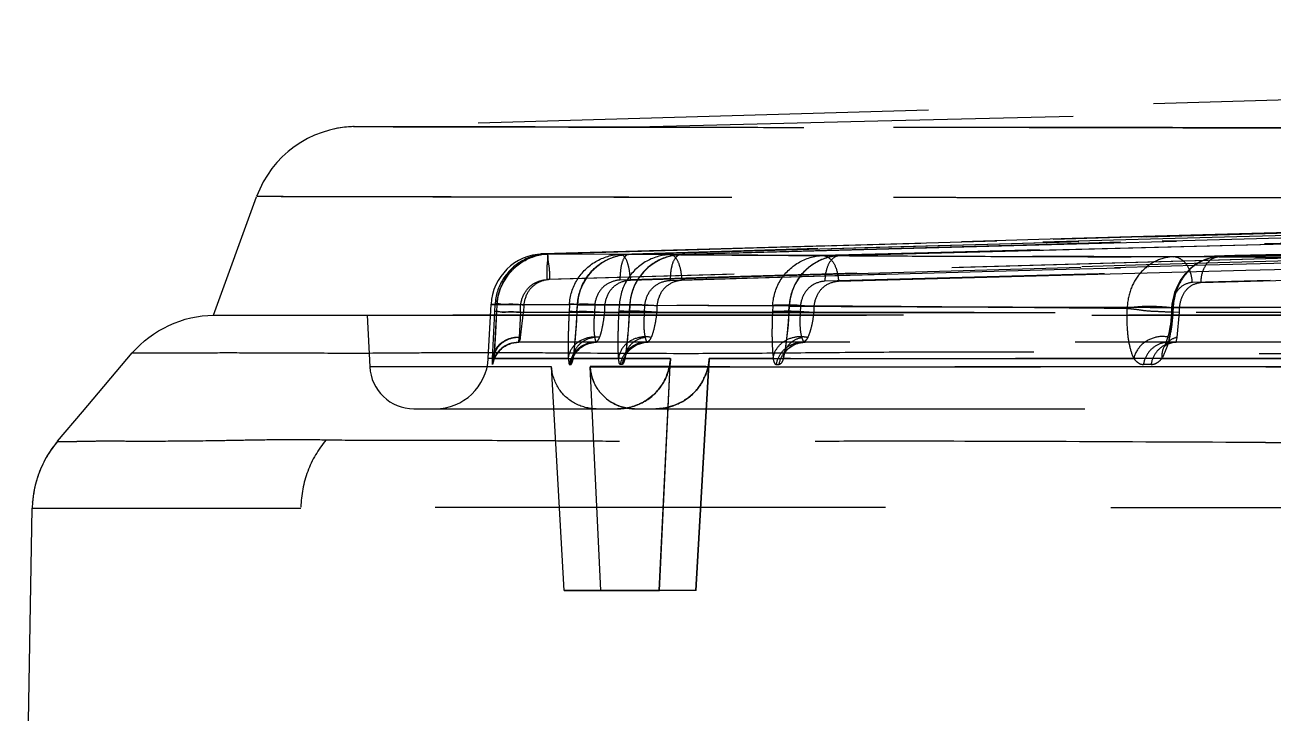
# Model space of a CAD drawing. Header units: millimetres. Extents: x 4625 to 5171, y -2661 to -1889.
# Drawn here: x 4952.758 to 4956.277, y -2173.6 to -2171.66 of the extents above; entities that cross this region are included whole.
import ezdxf

# ---------------------------------------------------------------- set-up
doc = ezdxf.new("R2010")
doc.units = ezdxf.units.MM
doc.header["$LTSCALE"] = 0.1
doc.linetypes.add('HIDDENX2', pattern=[19.05, 12.7, -6.35])
doc.layers.add('HIDDEN', color=8, linetype='HIDDENX2')

msp = doc.modelspace()

# ---------------------------------------------------------------- linework, layer by layer
at = {"layer": 'HIDDEN'}
for p, q in [((4954.1966, -2171.9477), (4953.6866, -2171.9466)), ((4954.3056, -2171.9478), (4954.1966, -2171.9477)), ((4954.4445, -2171.9481), (4954.3056, -2171.9478)), ((4953.2899, -2172.4783), (4953.4113, -2172.1446)), ((4956.9272, -2172.2284), (4954.2179, -2172.3055)), ((4956.2772, -2172.2786), (4955.0548, -2172.3104)), ((4955.055, -2172.3103), (4956.2774, -2172.2785)), ((4954.2179, -2172.3055), (4954.2138, -2172.3057)), ((4954.2179, -2172.3055), (4954.2163, -2172.3056)), ((4954.4374, -2172.3068), (4954.2179, -2172.3055)), ((4954.218, -2172.3055), (4954.2288, -2172.3056)), ((4954.2343, -2172.3056), (4954.5774, -2172.3076)), ((4955.0073, -2172.3101), (4954.4602, -2172.3069)), ((4954.0647, -2172.5999), (4954.0726, -2172.4476)), ((4954.0726, -2172.4476), (4954.0839, -2172.4476)), ((4954.0726, -2172.4482), (4954.2935, -2172.4482)), ((4954.0828, -2172.4688), (4954.0838, -2172.4477)), ((4954.0828, -2172.4688), (4954.0839, -2172.4477)), ((4954.0891, -2172.4477), (4954.088, -2172.4688)), ((4954.4342, -2172.4477), (4954.0891, -2172.4497)), ((4954.1555, -2172.4701), (4954.1559, -2172.4489)), ((4954.1649, -2172.449), (4954.1644, -2172.4701)), ((4954.2935, -2172.4489), (4954.2925, -2172.4688)), ((4954.3148, -2172.4687), (4954.3159, -2172.4489)), ((4954.3153, -2172.4688), (4954.3164, -2172.449)), ((4954.316, -2172.449), (4954.3649, -2172.4503)), ((4954.3164, -2172.449), (4954.8667, -2172.4522)), ((4954.3649, -2172.4503), (4954.3642, -2172.4701)), ((4954.3931, -2172.4701), (4954.3936, -2172.4501)), ((4954.4333, -2172.4671), (4954.4342, -2172.4497)), ((4954.4633, -2172.4498), (4954.4623, -2172.4687)), ((4954.4635, -2172.4498), (4954.4624, -2172.4688)), ((4954.5063, -2172.4511), (4954.4635, -2172.4498)), ((4954.5056, -2172.4701), (4954.5063, -2172.4511)), ((4954.5402, -2172.451), (4954.5398, -2172.4701)), ((4954.8667, -2172.4522), (4954.866, -2172.4688)), ((4954.9124, -2172.4687), (4954.9133, -2172.4524)), ((4954.9129, -2172.4688), (4954.9137, -2172.4525)), ((4954.9137, -2172.4525), (4954.945, -2172.4538)), ((4954.9836, -2172.4535), (4954.9423, -2172.4507)), ((4954.945, -2172.4538), (4954.9444, -2172.4701)), ((4954.9833, -2172.4701), (4954.9836, -2172.4535)), ((4955.9912, -2172.4578), (4955.9911, -2172.4701)), ((4955.9923, -2172.4561), (4955.9916, -2172.4687)), ((4956.0141, -2172.4575), (4955.9923, -2172.4561)), ((4955.9923, -2172.4561), (4955.9958, -2172.4562)), ((4955.9958, -2172.4562), (4955.995, -2172.4688)), ((4956.0136, -2172.4701), (4956.0141, -2172.4575)), ((4953.2894, -2172.4782), (4954.3436, -2172.4782)), ((4953.2899, -2172.4782), (4953.6593, -2172.4782)), ((4953.2899, -2172.4782), (4953.6969, -2172.4782)), ((4953.6969, -2172.4782), (4953.8613, -2172.4782)), ((4953.7227, -2172.4779), (4953.7303, -2172.6236)), ((4953.8613, -2172.4782), (4956.3933, -2172.4782)), ((5000.9551, -2172.4781), (4953.909, -2172.4781)), ((4954.0768, -2172.5999), (4954.0828, -2172.4688)), ((4954.0881, -2172.4663), (4954.0801, -2172.5999)), ((4954.1555, -2172.4701), (4954.1514, -2172.5407)), ((4954.1552, -2172.5407), (4954.1644, -2172.4701)), ((4954.1555, -2172.4701), (4971.9852, -2172.4701)), ((4954.1644, -2172.4701), (4976.1183, -2172.4701)), ((4954.3149, -2172.4688), (4954.3642, -2172.4701)), ((4954.3931, -2172.4702), (4974.7866, -2172.4702)), ((4954.4624, -2172.4688), (4954.5056, -2172.4701)), ((4954.9444, -2172.4701), (4954.9129, -2172.4688)), ((4954.9402, -2172.4672), (4954.9833, -2172.4701)), ((4955.9911, -2172.4701), (4955.9851, -2172.5407)), ((4955.995, -2172.4688), (4955.9916, -2172.4687)), ((4955.9916, -2172.4687), (4956.0136, -2172.4701)), ((4956.007, -2172.5407), (4956.0136, -2172.4701)), ((4976.0393, -2172.5546), (4954.15, -2172.5546)), ((4954.1502, -2172.5546), (4954.1507, -2172.5546)), ((4954.1507, -2172.5546), (4954.1514, -2172.5407)), ((4954.3678, -2172.5546), (4954.3698, -2172.5546)), ((4955.9851, -2172.5407), (4955.9826, -2172.5546)), ((4956.0042, -2172.5546), (4956.007, -2172.5407)), ((4952.9209, -2172.7502), (4953.061, -2172.5845)), ((4954.29, -2172.5999), (4954.0647, -2172.5999)), ((4954.0768, -2172.5999), (4954.0647, -2172.5999)), ((4954.0761, -2172.6171), (4954.0768, -2172.5999)), ((4954.08, -2172.5999), (4954.0769, -2172.6171)), ((4954.0801, -2172.5999), (4954.4321, -2172.5999)), ((4954.5778, -2172.5999), (4954.3042, -2172.5999)), ((4954.4501, -2172.5999), (4954.5787, -2172.5999)), ((4954.5467, -2173.2546), (4954.5783, -2172.5999)), ((4954.547, -2173.2546), (4954.5786, -2172.5999)), ((4954.6503, -2173.2545), (4954.6878, -2172.5999)), ((4954.6504, -2173.2546), (4954.688, -2172.6)), ((4954.8683, -2172.5999), (4954.6877, -2172.5999)), ((4954.6882, -2172.6), (4955.8848, -2172.6001)), ((4958.7264, -2172.5999), (4954.8972, -2172.5999)), ((4955.9643, -2172.5999), (4960.9307, -2172.5999)), ((4956.2641, -2172.5859), (4956.3909, -2172.5863)), ((4953.7303, -2172.6236), (4954.2431, -2172.623)), ((4954.2432, -2172.6236), (4953.7303, -2172.6236)), ((4954.0769, -2172.6171), (4954.0761, -2172.6171)), ((4954.2791, -2173.2546), (4954.2432, -2172.6235)), ((4954.2791, -2173.2546), (4954.2432, -2172.6236)), ((4954.2932, -2172.6171), (4954.2968, -2172.6171)), ((4954.3822, -2173.2546), (4954.3519, -2172.6234)), ((4954.3822, -2173.2545), (4954.352, -2172.6236)), ((4954.352, -2172.6236), (4966.1756, -2172.6237)), ((4954.4416, -2172.6171), (4954.4368, -2172.6171)), ((4954.877, -2172.6171), (4954.8847, -2172.6171)), ((4955.9334, -2172.6171), (4955.912, -2172.6171)), ((4953.855, -2172.7421), (4954.4289, -2172.7421)), ((4954.4766, -2172.7421), (4966.1844, -2172.7421)), ((4952.8503, -2172.8337), (4952.9209, -2172.7502)), ((4952.8501, -2172.8339), (4952.8504, -2172.8334)), ((4954.4351, -2172.8341), (4954.4242, -2172.834)), ((4952.7583, -2174.2052), (4952.7789, -2173.0226)), ((4952.7798, -2173.0048), (4952.7789, -2173.0226)), ((4952.7789, -2173.0226), (4952.8702, -2173.0222)), ((4952.7798, -2173.0048), (4952.7798, -2173.0046)), ((4952.8702, -2173.0222), (4953.536, -2173.0222)), ((4958.9947, -2173.0221), (4953.5363, -2173.02)), ((4954.6504, -2173.2546), (4954.2791, -2173.2546)), ((4954.2791, -2173.2546), (4954.547, -2173.2546))]:
    msp.add_line(p, q, dxfattribs=at)
for points in [[(4957.2099, -2171.8457), (4953.685, -2171.9466), (4953.6825, -2171.9467), (4953.6792, -2171.9469), (4953.6751, -2171.9471), (4953.6703, -2171.9474), (4953.6651, -2171.9479), (4953.6597, -2171.9485), (4953.654, -2171.9492), (4953.648, -2171.9501), (4953.6419, -2171.9512), (4953.6357, -2171.9524), (4953.6293, -2171.9537)], [(4973.6365, -2171.9697), (4971.058, -2171.9962), (4968.3435, -2172.0371), (4965.4928, -2172.0914), (4962.5062, -2172.1575), (4959.3834, -2172.2329), (4956.1246, -2172.3141)], [(4971.8712, -2171.9748), (4968.9387, -2172.0017), (4966.003, -2172.0398), (4963.0642, -2172.0893), (4960.1222, -2172.1501), (4957.1771, -2172.2222), (4954.229, -2172.3056)], [(4971.9056, -2171.9746), (4968.9698, -2172.0015), (4966.0303, -2172.0397), (4963.0869, -2172.0892), (4960.1397, -2172.15), (4957.1889, -2172.2221), (4954.2343, -2172.3056)], [(4972.2703, -2171.9734), (4969.4859, -2171.9989), (4966.6278, -2172.036), (4963.6962, -2172.0851), (4960.691, -2172.1465), (4957.6123, -2172.2203), (4954.4601, -2172.3069)], [(4972.472, -2171.9728), (4969.82, -2171.9971), (4967.0378, -2172.0332), (4964.1253, -2172.0818), (4961.0827, -2172.1436), (4957.9099, -2172.2188), (4954.607, -2172.3077)], [(4972.9867, -2171.9713), (4970.5093, -2171.9947), (4967.9089, -2172.0297), (4965.1855, -2172.0761), (4962.3391, -2172.1336), (4959.3696, -2172.2016), (4956.2772, -2172.2786)], [(4954.2343, -2172.3056), (4954.2123, -2172.308), (4954.1908, -2172.3136), (4954.1704, -2172.3225), (4954.1515, -2172.3342), (4954.1345, -2172.3485), (4954.1197, -2172.3652), (4954.1075, -2172.3839), (4954.0982, -2172.4041), (4954.092, -2172.4256), (4954.0891, -2172.4477)], [(4954.229, -2172.3056), (4954.2172, -2172.3064), (4954.2056, -2172.3082), (4954.1942, -2172.3109), (4954.183, -2172.3145)], [(4954.4601, -2172.3069), (4954.4409, -2172.3088), (4954.4221, -2172.3133), (4954.4038, -2172.3203), (4954.3864, -2172.3297), (4954.3703, -2172.3415), (4954.3556, -2172.3554), (4954.3428, -2172.3713), (4954.3321, -2172.3889), (4954.3239, -2172.408), (4954.3185, -2172.4282), (4954.3159, -2172.4489)], [(4954.607, -2172.3077), (4954.5873, -2172.3097), (4954.5682, -2172.3144), (4954.5499, -2172.3216), (4954.5326, -2172.3312), (4954.5166, -2172.343), (4954.5022, -2172.3569), (4954.4896, -2172.3727), (4954.4792, -2172.3902), (4954.4712, -2172.4091), (4954.4658, -2172.4291), (4954.4633, -2172.4498)], [(4955.0548, -2172.3104), (4955.0357, -2172.3123), (4955.017, -2172.3169), (4954.9992, -2172.3239), (4954.9824, -2172.3332), (4954.9667, -2172.3447), (4954.9525, -2172.3584), (4954.9399, -2172.374), (4954.9294, -2172.3915), (4954.9213, -2172.4107), (4954.9159, -2172.4312), (4954.9133, -2172.4524)], [(4956.1246, -2172.3141), (4956.107, -2172.3159), (4956.0897, -2172.3204), (4956.073, -2172.3273), (4956.0573, -2172.3366), (4956.0425, -2172.3482), (4956.0292, -2172.3619), (4956.0174, -2172.3777), (4956.0076, -2172.3953), (4955.9999, -2172.4145), (4955.9948, -2172.435), (4955.9923, -2172.4561)], [(4954.088, -2172.4688), (4954.0869, -2172.4886), (4954.0859, -2172.508), (4954.0848, -2172.5265), (4954.0837, -2172.5439), (4954.0827, -2172.56), (4954.0818, -2172.5746), (4954.0809, -2172.5874), (4954.0802, -2172.5982)], [(4954.3148, -2172.4687), (4954.3136, -2172.4893), (4954.3123, -2172.5091), (4954.311, -2172.5276), (4954.3096, -2172.5445), (4954.3082, -2172.5597), (4954.3068, -2172.573), (4954.3055, -2172.5843), (4954.3043, -2172.5931)], [(4954.4623, -2172.4687), (4954.4612, -2172.487), (4954.46, -2172.5047), (4954.4588, -2172.5213), (4954.4574, -2172.5368), (4954.456, -2172.5509), (4954.4547, -2172.5636), (4954.4533, -2172.5746), (4954.452, -2172.5839), (4954.4509, -2172.5913)], [(4954.9124, -2172.4687), (4954.9113, -2172.4875), (4954.9099, -2172.5056), (4954.9083, -2172.5222), (4954.9067, -2172.5374), (4954.905, -2172.5508), (4954.9032, -2172.5625), (4954.9016, -2172.5723), (4954.9001, -2172.5804), (4954.8987, -2172.5863)], [(4955.9916, -2172.4687), (4955.9905, -2172.484), (4955.9888, -2172.4987), (4955.9867, -2172.5122), (4955.9843, -2172.5246), (4955.9818, -2172.5355), (4955.9791, -2172.545), (4955.9765, -2172.5529), (4955.9741, -2172.5593), (4955.972, -2172.5639), (4955.9705, -2172.5667)], [(4954.0802, -2172.5983), (4954.0799, -2172.6008), (4954.0797, -2172.603), (4954.0795, -2172.6049), (4954.0793, -2172.6065), (4954.0791, -2172.6078), (4954.0789, -2172.6087), (4954.0788, -2172.6094), (4954.0788, -2172.6097), (4954.0788, -2172.6096), (4954.0789, -2172.6091), (4954.0792, -2172.608), (4954.0797, -2172.6062), (4954.0807, -2172.6034), (4954.0821, -2172.5997), (4954.0841, -2172.5956), (4954.0866, -2172.591), (4954.0896, -2172.5864), (4954.0932, -2172.5816), (4954.0973, -2172.5771), (4954.1019, -2172.5728), (4954.1069, -2172.5688), (4954.1123, -2172.5652), (4954.1181, -2172.5621), (4954.1241, -2172.5595), (4954.1305, -2172.5574), (4954.1371, -2172.5558), (4954.1438, -2172.5549)], [(4954.1229, -2172.5596), (4954.1295, -2172.5574), (4954.1363, -2172.5558), (4954.1432, -2172.5549), (4954.1502, -2172.5546)], [(4954.1438, -2172.5549), (4954.1472, -2172.5546), (4954.1507, -2172.5546)], [(4954.3043, -2172.5932), (4954.3038, -2172.5963), (4954.3034, -2172.5984), (4954.3032, -2172.5995), (4954.3032, -2172.5993), (4954.3037, -2172.5979), (4954.3049, -2172.5951), (4954.3071, -2172.5909), (4954.3103, -2172.5857), (4954.3147, -2172.5801), (4954.32, -2172.5746), (4954.326, -2172.5695), (4954.3328, -2172.5649), (4954.3403, -2172.5611), (4954.3486, -2172.5579), (4954.3577, -2172.5557), (4954.3678, -2172.5546)], [(4954.4509, -2172.5913), (4954.4504, -2172.594), (4954.45, -2172.5957), (4954.4498, -2172.5964), (4954.4499, -2172.5961), (4954.4505, -2172.5944), (4954.4519, -2172.5916), (4954.4544, -2172.5872), (4954.4583, -2172.5818), (4954.4633, -2172.5761), (4954.4697, -2172.5704), (4954.477, -2172.5653), (4954.4853, -2172.561), (4954.4945, -2172.5576), (4954.5046, -2172.5554), (4954.5156, -2172.5546)], [(4954.8987, -2172.5863), (4954.8982, -2172.5884), (4954.8979, -2172.5894), (4954.898, -2172.5891), (4954.8986, -2172.5878), (4954.9001, -2172.5851), (4954.9027, -2172.5813), (4954.9065, -2172.5767), (4954.9119, -2172.5715), (4954.9185, -2172.5665), (4954.9265, -2172.5619), (4954.9357, -2172.5582), (4954.946, -2172.5556), (4954.9575, -2172.5546)], [(4955.9705, -2172.5668), (4955.97, -2172.5675), (4955.971, -2172.5664), (4955.9737, -2172.5641), (4955.9784, -2172.561), (4955.9851, -2172.5579), (4955.9938, -2172.5555), (4956.0038, -2172.5546)]]:
    msp.add_lwpolyline(points, dxfattribs=at)
for centre, radius, start, end in [((4953.6935, -2172.2465), 0.3, 91.745, 160.0405), ((4977.517, -2943.8379), 771.8113, 90.4170255, 91.7289886), ((4977.4974, -2942.2396), 770.2129, 90.4180088, 91.7305396), ((4954.2224, -2172.4555), 0.15, 91.7492, 177.1072), ((4954.15, -2172.6296), 0.075, 89.8809, 170.4088), ((4954.1509, -2172.6296), 0.075, 90.123, 170.4089), ((4953.5631, -2135.716), 36.8692, 270.26049, 270.46765), ((4953.9149, -2172.5921), 0.15, 269.9246, 356.9829), ((4953.8552, -2172.6171), 0.125, 182.9805, 269.9061), ((4953.0792, -2173.0282), 0.3003, 139.6921, 159.3478), ((4953.0792, -2173.028), 0.3003, 139.6005, 159.2118), ((4956.5702, -2074.8908), 97.9467, 269.816426, 269.988306), ((4953.0797, -2173.0281), 0.3009, 165.8803, 172.4397), ((4953.0799, -2173.0281), 0.301, 159.2529, 172.2665), ((4953.0786, -2173.0279), 0.2997, 159.3608, 165.8678), ((4953.0799, -2173.028), 0.301, 172.2792, 175.5402), ((4953.0799, -2173.0282), 0.301, 172.4366, 175.5426)]:
    msp.add_arc(centre, radius, start, end, dxfattribs=at)
for points, knots in [([(4954.4444, -2171.9481), (4958.275, -2171.8522), (4965.9373, -2171.7082), (4977.4326, -2171.6362), (4988.9279, -2171.7082), (4996.5903, -2171.8522), (5000.4208, -2171.9482)], [0, 0, 0, 0, 0.25, 0.5, 0.75, 1, 1, 1, 1]), ([(4953.6844, -2171.9467), (4953.685, -2171.9467), (4953.6874, -2171.9467), (4953.693, -2171.9467), (4953.7023, -2171.9467), (4953.722, -2171.9467), (4953.7559, -2171.9468), (4953.8349, -2171.9469), (4953.9704, -2171.9472), (4954.1303, -2171.9475), (4954.2875, -2171.9478), (4954.4289, -2171.948), (4954.5938, -2171.9484), (4954.7967, -2171.9487), (4955.0593, -2171.949), (4955.3263, -2171.9493), (4955.5885, -2171.9495), (4955.8293, -2171.9496), (4956.1039, -2171.9497), (4956.5456, -2171.9499), (4957.1981, -2171.9501), (4958.0951, -2171.9502), (4959.1356, -2171.9502), (4960.3019, -2171.95), (4961.5694, -2171.9498), (4963.3918, -2171.9496), (4965.2743, -2171.9493), (4967.2009, -2171.949), (4968.6789, -2171.9488), (4970.1686, -2171.9487), (4971.6672, -2171.9488), (4973.1737, -2171.9493), (4974.6382, -2171.95), (4976.0583, -2171.9509), (4976.9739, -2171.9513), (4977.4319, -2171.9514)], [0, 0, 0, 0, 0.000078, 0.000312, 0.000702, 0.001247, 0.002806, 0.004989, 0.011227, 0.019924, 0.025187, 0.031083, 0.037783, 0.046023, 0.056721, 0.070956, 0.07975, 0.089844, 0.10137, 0.114443, 0.145647, 0.183798, 0.227763, 0.277088, 0.331133, 0.387887, 0.507311, 0.568943, 0.631279, 0.694023, 0.75713, 0.820596, 0.884336, 0.942135, 1, 1, 1, 1]), ([(4977.4322, -2171.9504), (4977.2825, -2171.9504), (4976.9838, -2171.9504), (4976.5346, -2171.9502), (4976.0849, -2171.95), (4975.6379, -2171.9497), (4975.1976, -2171.9495), (4974.7621, -2171.9494), (4974.3209, -2171.9492), (4973.8601, -2171.9491), (4973.365, -2171.9489), (4972.8213, -2171.9488), (4972.2157, -2171.9488), (4971.5358, -2171.9487), (4970.7707, -2171.9487), (4969.9106, -2171.9487), (4968.9482, -2171.9487), (4967.8722, -2171.9488), (4966.6708, -2171.9491), (4965.3577, -2171.9493), (4964.012, -2171.9494), (4962.7363, -2171.9497), (4961.6032, -2171.9499), (4960.6135, -2171.95), (4959.7385, -2171.9501), (4958.9541, -2171.9501), (4958.248, -2171.9501), (4957.6138, -2171.9501), (4957.0437, -2171.95), (4956.5284, -2171.9499), (4956.0606, -2171.9497), (4955.6394, -2171.9495), (4955.2686, -2171.9493), (4954.9506, -2171.9489), (4954.6823, -2171.9485), (4954.5189, -2171.9483), (4954.4444, -2171.9481)], [0, 0, 0, 0, 0.019536, 0.038982, 0.058621, 0.078223, 0.09732, 0.11608, 0.135062, 0.154893, 0.176221, 0.199673, 0.22584, 0.25526, 0.288397, 0.325695, 0.367502, 0.413999, 0.466116, 0.524291, 0.585359, 0.641741, 0.690769, 0.733236, 0.770895, 0.804967, 0.835605, 0.86304, 0.887734, 0.910011, 0.930285, 0.948779, 0.964986, 0.978676, 0.99027, 1, 1, 1, 1]), ([(4973.6367, -2171.9697), (4972.9348, -2171.975), (4971.5311, -2171.9887), (4969.4845, -2172.0164), (4967.497, -2172.0498), (4965.6278, -2172.0865), (4963.8183, -2172.126), (4962.1267, -2172.1654), (4960.4946, -2172.205), (4958.9795, -2172.2427), (4957.5232, -2172.2792), (4956.591, -2172.3024), (4956.1251, -2172.314)], [0, 0, 0, 0, 0.120226, 0.240446, 0.350569, 0.460687, 0.560657, 0.660585, 0.75049, 0.840289, 0.920178, 1, 1, 1, 1]), ([(4954.2288, -2172.3056), (4956.1931, -2172.2463), (4960.1175, -2172.1427), (4965.9985, -2172.0324), (4969.9151, -2171.989), (4971.8712, -2171.9748)], [0, 0, 0, 0, 0.334098, 0.667429, 1, 1, 1, 1]), ([(4971.9056, -2171.9746), (4969.9471, -2171.9888), (4966.0249, -2172.0322), (4960.1343, -2172.1426), (4956.2026, -2172.2462), (4954.2343, -2172.3056)], [0, 0, 0, 0, 0.332429, 0.665762, 1, 1, 1, 1]), ([(4972.1353, -2171.9739), (4970.0564, -2171.9891), (4966.0109, -2172.036), (4960.1116, -2172.1515), (4956.2913, -2172.2525), (4954.4374, -2172.3068)], [0, 0, 0, 0, 0.352331, 0.685663, 1, 1, 1, 1]), ([(4954.4602, -2172.3069), (4956.3231, -2172.2526), (4960.1648, -2172.1515), (4966.1016, -2172.0356), (4970.1755, -2171.9886), (4972.2703, -2171.9734)], [0, 0, 0, 0, 0.313872, 0.647204, 1, 1, 1, 1]), ([(4954.5774, -2172.3076), (4956.4082, -2172.2551), (4960.2085, -2172.1551), (4966.1178, -2172.0372), (4970.1965, -2171.9888), (4972.3051, -2171.9733)], [0, 0, 0, 0, 0.309886, 0.643216, 1, 1, 1, 1]), ([(4972.472, -2171.9728), (4970.3439, -2171.9882), (4966.2305, -2172.0367), (4960.2755, -2172.1551), (4956.4489, -2172.2554), (4954.607, -2172.3078)], [0, 0, 0, 0, 0.357311, 0.690642, 1, 1, 1, 1]), ([(4972.7603, -2171.9719), (4970.5944, -2171.9882), (4966.4557, -2172.0408), (4960.5381, -2172.1656), (4956.7866, -2172.263), (4955.0073, -2172.3101)], [0, 0, 0, 0, 0.365951, 0.699282, 1, 1, 1, 1]), ([(4955.9955, -2172.3138), (4956.4612, -2172.3022), (4957.393, -2172.2788), (4958.8464, -2172.2422), (4960.3562, -2172.2045), (4961.9782, -2172.1649), (4963.6572, -2172.1256), (4965.4494, -2172.0865), (4967.2988, -2172.0501), (4969.2617, -2172.0169), (4971.2812, -2171.9894), (4972.6654, -2171.9758), (4973.3575, -2171.9703)], [0, 0, 0, 0, 0.08048, 0.161025, 0.251157, 0.341392, 0.441323, 0.541288, 0.651081, 0.760873, 0.880434, 1, 1, 1, 1]), ([(4972.2454, -2172.0456), (4970.2664, -2172.061), (4966.3084, -2172.1062), (4960.3717, -2172.2174), (4956.4143, -2172.3204), (4954.4358, -2172.3791)], [0, 0, 0, 0, 0.333299, 0.666632, 1, 1, 1, 1]), ([(4954.4657, -2172.3791), (4956.4312, -2172.3216), (4960.3627, -2172.2172), (4966.2613, -2172.1074), (4970.1942, -2172.0606), (4972.1608, -2172.0462)], [0, 0, 0, 0, 0.33331, 0.666643, 1, 1, 1, 1]), ([(4954.5778, -2172.3801), (4956.5623, -2172.3237), (4960.5312, -2172.2183), (4966.4852, -2172.1088), (4970.4547, -2172.0595), (4972.4394, -2172.0451)], [0, 0, 0, 0, 0.333376, 0.666709, 1, 1, 1, 1]), ([(4972.3375, -2172.0455), (4970.3674, -2172.0617), (4966.4275, -2172.1081), (4960.5186, -2172.2195), (4956.5802, -2172.3217), (4954.6112, -2172.3798)], [0, 0, 0, 0, 0.333361, 0.666693, 1, 1, 1, 1]), ([(4972.9441, -2172.0433), (4971.0232, -2172.0586), (4967.1098, -2172.1054), (4961.1331, -2172.2273), (4957.0772, -2172.3266), (4955.0136, -2172.3823)], [0, 0, 0, 0, 0.321332, 0.654668, 1, 1, 1, 1]), ([(4955.0522, -2172.3821), (4957.0947, -2172.3264), (4961.1094, -2172.2273), (4967.0266, -2172.1061), (4970.9016, -2172.0593), (4972.804, -2172.044)], [0, 0, 0, 0, 0.34523, 0.678556, 1, 1, 1, 1]), ([(4973.4111, -2172.0424), (4971.5458, -2172.0592), (4967.7514, -2172.1083), (4961.9646, -2172.2378), (4958.0428, -2172.3333), (4956.05, -2172.3859)], [0, 0, 0, 0, 0.322266, 0.655589, 1, 1, 1, 1]), ([(4956.0733, -2172.3862), (4958.0841, -2172.3333), (4962.0405, -2172.2374), (4967.8772, -2172.1074), (4971.7034, -2172.0584), (4973.5838, -2172.0418)], [0, 0, 0, 0, 0.344551, 0.677897, 1, 1, 1, 1]), ([(4966.1811, -2172.1466), (4966.0048, -2172.1467), (4964.8713, -2172.1469), (4963.2812, -2172.1471), (4961.4315, -2172.1473), (4959.7837, -2172.1477), (4958.2836, -2172.1478), (4956.967, -2172.1476), (4956.3001, -2172.1475), (4955.849, -2172.1473), (4955.5694, -2172.1471), (4955.3249, -2172.147), (4955.0593, -2172.1468), (4954.7895, -2172.1466), (4954.5249, -2172.1462), (4954.321, -2172.1459), (4954.1557, -2172.1455), (4954.0144, -2172.1453), (4953.8573, -2172.145), (4953.6975, -2172.1447), (4953.562, -2172.1444), (4953.4831, -2172.1442), (4953.4491, -2172.1442), (4953.4294, -2172.1441), (4953.4201, -2172.1441), (4953.4146, -2172.1441), (4953.4121, -2172.1441), (4953.4115, -2172.1441)], [0, 0, 0, 0, 0.041433, 0.266299, 0.373546, 0.475987, 0.653428, 0.725969, 0.785302, 0.810109, 0.831931, 0.850995, 0.867566, 0.894325, 0.914364, 0.929748, 0.942222, 0.953184, 0.962963, 0.979128, 0.990725, 0.994785, 0.997682, 0.998696, 0.99942, 0.999854, 1, 1, 1, 1]), ([(4977.4324, -2172.1477), (4976.9711, -2172.1477), (4976.0485, -2172.1473), (4974.6177, -2172.1464), (4973.1419, -2172.1461), (4971.6237, -2172.146), (4970.1123, -2172.1461), (4968.6086, -2172.1462), (4967.1159, -2172.1464), (4965.1704, -2172.1467), (4963.2673, -2172.147), (4961.4211, -2172.1473), (4960.1305, -2172.1475), (4958.9404, -2172.1476), (4958.0254, -2172.1476), (4957.3614, -2172.1476), (4956.8006, -2172.1475), (4956.2026, -2172.1474), (4955.6004, -2172.1471), (4955.1361, -2172.1468), (4954.784, -2172.1465), (4954.5178, -2172.1461), (4954.3127, -2172.1458), (4954.1464, -2172.1455), (4954.0043, -2172.1452), (4953.8786, -2172.1449), (4953.7679, -2172.1447), (4953.6723, -2172.1445), (4953.5918, -2172.1444), (4953.5348, -2172.1443), (4953.4974, -2172.1442), (4953.4755, -2172.1441), (4953.4569, -2172.1441), (4953.4418, -2172.144), (4953.4312, -2172.144), (4953.4243, -2172.144), (4953.4203, -2172.144), (4953.4171, -2172.144), (4953.4147, -2172.144), (4953.413, -2172.144), (4953.4121, -2172.144), (4953.4118, -2172.144)], [0, 0, 0, 0, 0.057607, 0.115228, 0.178703, 0.241924, 0.304839, 0.367458, 0.429728, 0.491263, 0.61044, 0.667409, 0.721845, 0.771629, 0.816039, 0.836117, 0.854566, 0.886075, 0.910809, 0.929771, 0.94406, 0.954784, 0.963015, 0.969685, 0.975546, 0.98077, 0.985379, 0.989366, 0.992719, 0.995425, 0.996484, 0.997396, 0.998166, 0.998796, 0.999291, 0.999489, 0.999655, 0.999788, 0.99989, 0.99996, 1, 1, 1, 1]), ([(4954.229, -2172.3056), (4954.2044, -2172.3063), (4954.1552, -2172.3209), (4954.1008, -2172.3741), (4954.0851, -2172.4231), (4954.0839, -2172.4477)], [0, 0, 0, 0, 0.333826, 0.665004, 1, 1, 1, 1]), ([(4954.0891, -2172.4477), (4954.0904, -2172.4231), (4954.1062, -2172.3739), (4954.1608, -2172.3208), (4954.21, -2172.3063), (4954.2343, -2172.3056)], [0, 0, 0, 0, 0.335478, 0.66899, 1, 1, 1, 1]), ([(4954.229, -2172.3056), (4954.2324, -2172.3055), (4954.2322, -2172.3243), (4954.237, -2172.3429), (4954.2373, -2172.3658), (4954.2377, -2172.3779)], [0, 0, 0, 0, 0.14072, 0.502851, 1, 1, 1, 1]), ([(4954.2343, -2172.3056), (4954.2309, -2172.3057), (4954.2322, -2172.3244), (4954.2286, -2172.3431), (4954.2297, -2172.3659), (4954.23, -2172.378)], [0, 0, 0, 0, 0.14135, 0.502247, 1, 1, 1, 1]), ([(4954.2935, -2172.4489), (4954.2948, -2172.4242), (4954.3101, -2172.375), (4954.3644, -2172.322), (4954.4132, -2172.3075), (4954.4374, -2172.3068)], [0, 0, 0, 0, 0.337435, 0.669841, 1, 1, 1, 1]), ([(4954.316, -2172.449), (4954.3173, -2172.4247), (4954.3321, -2172.3758), (4954.386, -2172.322), (4954.4356, -2172.3076), (4954.4602, -2172.3069)], [0, 0, 0, 0, 0.331807, 0.664162, 1, 1, 1, 1]), ([(4954.5774, -2172.3076), (4954.553, -2172.3083), (4954.5041, -2172.3231), (4954.4502, -2172.3764), (4954.4354, -2172.4253), (4954.4342, -2172.4497)], [0, 0, 0, 0, 0.333042, 0.666255, 1, 1, 1, 1]), ([(4954.4602, -2172.3069), (4954.4549, -2172.307), (4954.4436, -2172.3203), (4954.4377, -2172.3454), (4954.4358, -2172.367), (4954.4359, -2172.3791)], [0, 0, 0, 0, 0.19973, 0.546861, 1, 1, 1, 1]), ([(4954.4655, -2172.3791), (4954.4651, -2172.3668), (4954.462, -2172.3448), (4954.4548, -2172.3196), (4954.4427, -2172.3066), (4954.4374, -2172.3068)], [0, 0, 0, 0, 0.455977, 0.80281, 1, 1, 1, 1]), ([(4954.6071, -2172.3077), (4954.5829, -2172.3084), (4954.5336, -2172.3226), (4954.4797, -2172.3764), (4954.4648, -2172.4255), (4954.4635, -2172.4498)], [0, 0, 0, 0, 0.330731, 0.667368, 1, 1, 1, 1]), ([(4954.611, -2172.3798), (4954.6106, -2172.3677), (4954.6072, -2172.346), (4954.5981, -2172.3197), (4954.5838, -2172.3074), (4954.5774, -2172.3076)], [0, 0, 0, 0, 0.43062, 0.770148, 1, 1, 1, 1]), ([(4954.607, -2172.3077), (4954.6009, -2172.3079), (4954.5874, -2172.3199), (4954.5794, -2172.3463), (4954.5776, -2172.3681), (4954.578, -2172.3802)], [0, 0, 0, 0, 0.221124, 0.562204, 1, 1, 1, 1]), ([(4954.6071, -2172.3077), (4954.6394, -2172.3079), (4954.7075, -2172.3083), (4954.8164, -2172.309), (4954.9393, -2172.3097), (4955.0803, -2172.3105), (4955.2474, -2172.3114), (4955.4503, -2172.3123), (4955.6486, -2172.313), (4955.8354, -2172.3135), (4955.9401, -2172.3137), (4955.9956, -2172.3138)], [0, 0, 0, 0, 0.069785, 0.147062, 0.235309, 0.335321, 0.451742, 0.596301, 0.773802, 0.880168, 1, 1, 1, 1]), ([(4954.8664, -2172.4522), (4954.8676, -2172.4274), (4954.8821, -2172.3782), (4954.9356, -2172.3254), (4954.9835, -2172.3107), (4955.0073, -2172.3101)], [0, 0, 0, 0, 0.342655, 0.672548, 1, 1, 1, 1]), ([(4954.9137, -2172.4525), (4954.915, -2172.4286), (4954.9296, -2172.3805), (4954.9812, -2172.3256), (4955.0306, -2172.3109), (4955.0551, -2172.3103)], [0, 0, 0, 0, 0.329281, 0.663642, 1, 1, 1, 1]), ([(4955.0073, -2172.3101), (4955.0149, -2172.3099), (4955.0323, -2172.319), (4955.0472, -2172.3464), (4955.0515, -2172.3692), (4955.052, -2172.3821)], [0, 0, 0, 0, 0.24983, 0.577038, 1, 1, 1, 1]), ([(4955.055, -2172.3103), (4955.0473, -2172.3105), (4955.0302, -2172.3204), (4955.0171, -2172.348), (4955.0138, -2172.3702), (4955.0137, -2172.3823)], [0, 0, 0, 0, 0.259004, 0.592803, 1, 1, 1, 1]), ([(4958.7742, -2172.316), (4958.6272, -2172.316), (4958.3433, -2172.316), (4957.9257, -2172.3158), (4957.5343, -2172.3157), (4957.0763, -2172.3154), (4956.6675, -2172.315), (4956.3049, -2172.3145), (4956.0232, -2172.3139), (4955.7333, -2172.3132), (4955.4814, -2172.3124), (4955.3198, -2172.3117), (4955.2223, -2172.3113), (4955.1355, -2172.3108), (4955.081, -2172.3105), (4955.0551, -2172.3103)], [0, 0, 0, 0, 0.11862, 0.228981, 0.33683, 0.434337, 0.598394, 0.666618, 0.726803, 0.82566, 0.900435, 0.930008, 0.955992, 0.979089, 1, 1, 1, 1]), ([(4955.9955, -2172.3138), (4955.9783, -2172.3142), (4955.9438, -2172.3235), (4955.9017, -2172.3565), (4955.8732, -2172.4038), (4955.8666, -2172.441), (4955.8662, -2172.4598)], [0, 0, 0, 0, 0.24165, 0.481712, 0.735457, 1, 1, 1, 1]), ([(4956.0498, -2172.3859), (4956.0493, -2172.3737), (4956.0444, -2172.3507), (4956.0258, -2172.3225), (4956.0052, -2172.3137), (4955.9955, -2172.3138)], [0, 0, 0, 0, 0.374702, 0.703471, 1, 1, 1, 1]), ([(4956.1251, -2172.3141), (4956.1031, -2172.3146), (4956.0571, -2172.3298), (4956.0098, -2172.3845), (4955.997, -2172.4322), (4955.9958, -2172.4562)], [0, 0, 0, 0, 0.316573, 0.654802, 1, 1, 1, 1]), ([(4956.1251, -2172.3141), (4956.1161, -2172.3142), (4956.0967, -2172.3223), (4956.0782, -2172.3501), (4956.0737, -2172.3735), (4956.0735, -2172.3862)], [0, 0, 0, 0, 0.279153, 0.603544, 1, 1, 1, 1]), ([(4956.1251, -2172.314), (4956.3985, -2172.3147), (4957.0259, -2172.3154), (4958.1232, -2172.316), (4959.4571, -2172.3161), (4960.437, -2172.3158), (4960.9469, -2172.3156)], [0, 0, 0, 0, 0.170114, 0.390298, 0.682754, 1, 1, 1, 1]), ([(4954.1557, -2172.4498), (4954.1577, -2172.4369), (4954.1656, -2172.4122), (4954.1934, -2172.385), (4954.2179, -2172.3787), (4954.23, -2172.378)], [0, 0, 0, 0, 0.350663, 0.67397, 1, 1, 1, 1]), ([(4954.2377, -2172.3779), (4954.2254, -2172.3788), (4954.2009, -2172.3852), (4954.1729, -2172.4125), (4954.1661, -2172.4376), (4954.1646, -2172.4505)], [0, 0, 0, 0, 0.331102, 0.650322, 1, 1, 1, 1]), ([(4954.4358, -2172.3791), (4954.4236, -2172.3802), (4954.3995, -2172.3869), (4954.3725, -2172.4142), (4954.3658, -2172.4388), (4954.3645, -2172.4515)], [0, 0, 0, 0, 0.332358, 0.653863, 1, 1, 1, 1]), ([(4954.3934, -2172.4518), (4954.3948, -2172.4389), (4954.4014, -2172.414), (4954.4288, -2172.3863), (4954.4533, -2172.38), (4954.4657, -2172.3791)], [0, 0, 0, 0, 0.348904, 0.667502, 1, 1, 1, 1]), ([(4954.5059, -2172.4522), (4954.5072, -2172.4395), (4954.5139, -2172.4148), (4954.5411, -2172.3872), (4954.5656, -2172.3809), (4954.5778, -2172.3801)], [0, 0, 0, 0, 0.345869, 0.667872, 1, 1, 1, 1]), ([(4954.6112, -2172.3798), (4954.599, -2172.3808), (4954.5748, -2172.3873), (4954.5478, -2172.415), (4954.5414, -2172.4398), (4954.5401, -2172.4526)], [0, 0, 0, 0, 0.330373, 0.650888, 1, 1, 1, 1]), ([(4955.0136, -2172.3823), (4955.0016, -2172.3835), (4954.9777, -2172.3904), (4954.952, -2172.4182), (4954.9457, -2172.4423), (4954.9446, -2172.4546)], [0, 0, 0, 0, 0.332895, 0.658162, 1, 1, 1, 1]), ([(4954.9835, -2172.4551), (4954.9846, -2172.4426), (4954.9906, -2172.4183), (4955.0162, -2172.3901), (4955.0402, -2172.3833), (4955.0522, -2172.3821)], [0, 0, 0, 0, 0.344915, 0.665923, 1, 1, 1, 1]), ([(4956.05, -2172.3859), (4956.0395, -2172.387), (4956.0179, -2172.3944), (4955.9967, -2172.4228), (4955.9919, -2172.4462), (4955.9912, -2172.4585)], [0, 0, 0, 0, 0.311923, 0.636676, 1, 1, 1, 1]), ([(4956.0137, -2172.4582), (4956.0148, -2172.446), (4956.02, -2172.4227), (4956.0414, -2172.3947), (4956.0629, -2172.3873), (4956.0733, -2172.3862)], [0, 0, 0, 0, 0.364328, 0.689681, 1, 1, 1, 1]), ([(4954.0839, -2172.4477), (4954.0848, -2172.4442), (4954.1042, -2172.45), (4954.126, -2172.4453), (4954.1513, -2172.4482), (4954.1649, -2172.449)], [0, 0, 0, 0, 0.133609, 0.495829, 1, 1, 1, 1]), ([(4954.1559, -2172.4489), (4954.1447, -2172.4484), (4954.1226, -2172.446), (4954.1084, -2172.4499), (4954.0881, -2172.4449), (4954.0891, -2172.4477)], [0, 0, 0, 0, 0.502236, 0.867162, 1, 1, 1, 1]), ([(4954.3936, -2172.4501), (4954.3826, -2172.4494), (4954.3612, -2172.4484), (4954.3308, -2172.4465), (4954.3098, -2172.4487), (4954.2962, -2172.4464), (4954.2935, -2172.4489)], [0, 0, 0, 0, 0.329281, 0.645763, 0.892226, 1, 1, 1, 1]), ([(4954.4342, -2172.4497), (4954.437, -2172.4475), (4954.4498, -2172.4489), (4954.4719, -2172.4471), (4954.5042, -2172.4489), (4954.5279, -2172.45), (4954.5402, -2172.451)], [0, 0, 0, 0, 0.098535, 0.326202, 0.652256, 1, 1, 1, 1]), ([(4955.8662, -2172.4598), (4955.692, -2172.4581), (4955.3958, -2172.4552), (4955.0075, -2172.4526), (4954.7141, -2172.4516), (4954.5428, -2172.4505), (4954.4635, -2172.4498)], [0, 0, 0, 0, 0.372534, 0.633603, 0.830444, 1, 1, 1, 1]), ([(4954.9423, -2172.4507), (4954.9304, -2172.4501), (4954.9091, -2172.449), (4954.8846, -2172.4507), (4954.8701, -2172.4498), (4954.8664, -2172.4522)], [0, 0, 0, 0, 0.471312, 0.82725, 1, 1, 1, 1]), ([(4954.9137, -2172.4525), (4954.9394, -2172.4526), (4954.9935, -2172.4529), (4955.0796, -2172.4534), (4955.1762, -2172.4538), (4955.3376, -2172.4545), (4955.5905, -2172.4553), (4955.8824, -2172.456), (4956.1665, -2172.4566), (4956.5329, -2172.4571), (4956.9465, -2172.4575), (4957.41, -2172.4578), (4957.8083, -2172.458), (4958.2354, -2172.4581), (4958.5272, -2172.4581), (4958.6784, -2172.4582)], [0, 0, 0, 0, 0.020484, 0.043111, 0.068558, 0.097502, 0.171748, 0.270099, 0.330072, 0.398146, 0.562109, 0.659633, 0.767517, 0.879511, 1, 1, 1, 1]), ([(4955.8848, -2172.6001), (4955.8796, -2172.5883), (4955.8715, -2172.5613), (4955.8658, -2172.5141), (4955.8657, -2172.4794), (4955.8662, -2172.4598)], [0, 0, 0, 0, 0.270757, 0.588032, 1, 1, 1, 1]), ([(4955.9912, -2172.4578), (4955.9803, -2172.4562), (4955.957, -2172.4544), (4955.9222, -2172.4526), (4955.8917, -2172.4555), (4955.873, -2172.4572), (4955.8664, -2172.4598)], [0, 0, 0, 0, 0.262519, 0.559788, 0.829065, 1, 1, 1, 1]), ([(4955.9911, -2172.4701), (4955.9801, -2172.4696), (4955.9563, -2172.4681), (4955.9212, -2172.4674), (4955.8909, -2172.462), (4955.873, -2172.4603), (4955.8664, -2172.4598)], [0, 0, 0, 0, 0.264645, 0.569921, 0.840361, 1, 1, 1, 1]), ([(4960.8716, -2172.4577), (4960.5895, -2172.4578), (4960.0457, -2172.458), (4959.2558, -2172.4581), (4958.5249, -2172.4581), (4957.9537, -2172.458), (4957.534, -2172.4578), (4957.1696, -2172.4576), (4956.7723, -2172.4573), (4956.3567, -2172.4568), (4956.1088, -2172.4564), (4955.9958, -2172.4562)], [0, 0, 0, 0, 0.173573, 0.334591, 0.486005, 0.623291, 0.686038, 0.744267, 0.847453, 0.930514, 1, 1, 1, 1]), ([(4954.0828, -2172.4688), (4954.084, -2172.4653), (4954.1027, -2172.471), (4954.1252, -2172.4664), (4954.1504, -2172.4693), (4954.1644, -2172.4701)], [0, 0, 0, 0, 0.135533, 0.488316, 1, 1, 1, 1]), ([(4954.088, -2172.4688), (4954.0871, -2172.4662), (4954.1066, -2172.4709), (4954.121, -2172.467), (4954.1437, -2172.4695), (4954.1555, -2172.4701)], [0, 0, 0, 0, 0.122389, 0.47803, 1, 1, 1, 1]), ([(4954.2925, -2172.4688), (4954.2917, -2172.4856), (4954.2904, -2172.5175), (4954.2894, -2172.5612), (4954.2896, -2172.5882), (4954.29, -2172.5999)], [0, 0, 0, 0, 0.384724, 0.730953, 1, 1, 1, 1]), ([(4954.2925, -2172.4688), (4954.2947, -2172.4666), (4954.307, -2172.4685), (4954.3271, -2172.4664), (4954.3583, -2172.4683), (4954.3811, -2172.4693), (4954.3931, -2172.4701)], [0, 0, 0, 0, 0.092513, 0.315244, 0.640593, 1, 1, 1, 1]), ([(4954.3042, -2172.5999), (4954.3059, -2172.5883), (4954.3088, -2172.5615), (4954.3124, -2172.5178), (4954.3144, -2172.4857), (4954.3153, -2172.4688)], [0, 0, 0, 0, 0.267464, 0.614621, 1, 1, 1, 1]), ([(4954.3642, -2172.4701), (4954.3633, -2172.4792), (4954.3621, -2172.4962), (4954.3623, -2172.5198), (4954.3634, -2172.5343), (4954.3647, -2172.5407)], [0, 0, 0, 0, 0.385777, 0.723359, 1, 1, 1, 1]), ([(4954.3786, -2172.5407), (4954.3811, -2172.5346), (4954.385, -2172.52), (4954.3897, -2172.4964), (4954.392, -2172.4792), (4954.3931, -2172.4702)], [0, 0, 0, 0, 0.276893, 0.622969, 1, 1, 1, 1]), ([(4954.4321, -2172.5999), (4954.4314, -2172.5881), (4954.4307, -2172.561), (4954.4313, -2172.5167), (4954.4325, -2172.4843), (4954.4333, -2172.4671)], [0, 0, 0, 0, 0.267562, 0.610726, 1, 1, 1, 1]), ([(4954.5398, -2172.4701), (4954.5285, -2172.4693), (4954.5062, -2172.4681), (4954.4741, -2172.4662), (4954.4512, -2172.4683), (4954.4363, -2172.4662), (4954.4332, -2172.4688)], [0, 0, 0, 0, 0.318246, 0.633111, 0.885477, 1, 1, 1, 1]), ([(4954.4624, -2172.4688), (4954.4616, -2172.4852), (4954.4595, -2172.5168), (4954.4556, -2172.5605), (4954.4521, -2172.5878), (4954.4501, -2172.5999)], [0, 0, 0, 0, 0.374918, 0.720481, 1, 1, 1, 1]), ([(4954.5077, -2172.5407), (4954.5061, -2172.5342), (4954.5043, -2172.5196), (4954.5037, -2172.496), (4954.5048, -2172.4791), (4954.5056, -2172.4701)], [0, 0, 0, 0, 0.285021, 0.617345, 1, 1, 1, 1]), ([(4954.5398, -2172.4701), (4954.5386, -2172.4793), (4954.5363, -2172.4962), (4954.5312, -2172.5199), (4954.5268, -2172.5342), (4954.5239, -2172.5407)], [0, 0, 0, 0, 0.382736, 0.706095, 1, 1, 1, 1]), ([(4954.866, -2172.4688), (4954.8653, -2172.4854), (4954.8643, -2172.5166), (4954.8648, -2172.5604), (4954.8668, -2172.5875), (4954.8683, -2172.5999)], [0, 0, 0, 0, 0.379613, 0.714654, 1, 1, 1, 1]), ([(4954.8658, -2172.4688), (4954.8693, -2172.4667), (4954.8831, -2172.4672), (4954.9073, -2172.4657), (4954.9282, -2172.4667), (4954.9402, -2172.4672)], [0, 0, 0, 0, 0.165283, 0.519795, 1, 1, 1, 1]), ([(4954.8972, -2172.5999), (4954.9, -2172.5879), (4954.9047, -2172.5609), (4954.9097, -2172.5171), (4954.9119, -2172.4855), (4954.9129, -2172.4688)], [0, 0, 0, 0, 0.281053, 0.619646, 1, 1, 1, 1]), ([(4954.9444, -2172.4701), (4954.9438, -2172.4794), (4954.9427, -2172.4964), (4954.944, -2172.52), (4954.9464, -2172.5343), (4954.9484, -2172.5407)], [0, 0, 0, 0, 0.393342, 0.716496, 1, 1, 1, 1]), ([(4954.9658, -2172.5407), (4954.9691, -2172.5344), (4954.9741, -2172.5202), (4954.9798, -2172.4965), (4954.982, -2172.4795), (4954.9833, -2172.4701)], [0, 0, 0, 0, 0.293185, 0.612248, 1, 1, 1, 1]), ([(4955.995, -2172.4688), (4955.9941, -2172.4855), (4955.9909, -2172.5174), (4955.9811, -2172.5617), (4955.9705, -2172.5883), (4955.9643, -2172.5999)], [0, 0, 0, 0, 0.370111, 0.708778, 1, 1, 1, 1]), ([(4954.1552, -2172.5407), (4954.1427, -2172.5401), (4954.1178, -2172.5441), (4954.0873, -2172.5653), (4954.0775, -2172.5884), (4954.0768, -2172.5999)], [0, 0, 0, 0, 0.350761, 0.677414, 1, 1, 1, 1]), ([(4954.1514, -2172.5407), (4954.1395, -2172.5409), (4954.1164, -2172.546), (4954.0888, -2172.5673), (4954.0805, -2172.5891), (4954.0801, -2172.5999)], [0, 0, 0, 0, 0.352975, 0.678288, 1, 1, 1, 1]), ([(4954.1552, -2172.5407), (4954.1547, -2172.5433), (4954.1538, -2172.5478), (4954.1517, -2172.5516), (4954.1508, -2172.5545), (4954.1502, -2172.5546)], [0, 0, 0, 0, 0.528711, 0.869181, 1, 1, 1, 1]), ([(4954.3786, -2172.5407), (4954.3648, -2172.5386), (4954.3367, -2172.5412), (4954.3023, -2172.5631), (4954.291, -2172.5878), (4954.29, -2172.5999)], [0, 0, 0, 0, 0.356498, 0.690144, 1, 1, 1, 1]), ([(4954.3677, -2172.5546), (4954.356, -2172.5545), (4954.3323, -2172.5599), (4954.3046, -2172.5832), (4954.2951, -2172.6056), (4954.2932, -2172.6171)], [0, 0, 0, 0, 0.333626, 0.667077, 1, 1, 1, 1]), ([(4954.3699, -2172.5546), (4954.3584, -2172.5547), (4954.3351, -2172.5604), (4954.3081, -2172.5836), (4954.2988, -2172.6057), (4954.2968, -2172.6171)], [0, 0, 0, 0, 0.333058, 0.666004, 1, 1, 1, 1]), ([(4954.3647, -2172.5407), (4954.3538, -2172.542), (4954.3331, -2172.5487), (4954.3099, -2172.5704), (4954.304, -2172.5903), (4954.3038, -2172.5999)], [0, 0, 0, 0, 0.357459, 0.687705, 1, 1, 1, 1]), ([(4954.3647, -2172.5407), (4954.3651, -2172.5433), (4954.3659, -2172.5476), (4954.3674, -2172.552), (4954.3691, -2172.5546), (4954.3699, -2172.5546)], [0, 0, 0, 0, 0.509039, 0.843388, 1, 1, 1, 1]), ([(4954.3677, -2172.5546), (4954.3688, -2172.5545), (4954.3714, -2172.5523), (4954.3754, -2172.548), (4954.3775, -2172.5434), (4954.3786, -2172.5407)], [0, 0, 0, 0, 0.180808, 0.523172, 1, 1, 1, 1]), ([(4954.5239, -2172.5407), (4954.51, -2172.5381), (4954.481, -2172.54), (4954.4452, -2172.562), (4954.4333, -2172.5874), (4954.4321, -2172.5999)], [0, 0, 0, 0, 0.35211, 0.688455, 1, 1, 1, 1]), ([(4954.5106, -2172.5546), (4954.499, -2172.5546), (4954.4755, -2172.5602), (4954.4481, -2172.5834), (4954.4388, -2172.6057), (4954.4368, -2172.6171)], [0, 0, 0, 0, 0.33367, 0.666965, 1, 1, 1, 1]), ([(4954.5154, -2172.5546), (4954.5039, -2172.5546), (4954.4804, -2172.5601), (4954.453, -2172.5833), (4954.4436, -2172.6056), (4954.4416, -2172.6171)], [0, 0, 0, 0, 0.332844, 0.665836, 1, 1, 1, 1]), ([(4954.5077, -2172.5407), (4954.4974, -2172.5423), (4954.4778, -2172.5492), (4954.4559, -2172.5707), (4954.4502, -2172.5903), (4954.4501, -2172.5999)], [0, 0, 0, 0, 0.351771, 0.674956, 1, 1, 1, 1]), ([(4954.5156, -2172.5546), (4954.5143, -2172.5546), (4954.5113, -2172.5529), (4954.5095, -2172.5474), (4954.5083, -2172.5433), (4954.5077, -2172.5407)], [0, 0, 0, 0, 0.220976, 0.534176, 1, 1, 1, 1]), ([(4954.5239, -2172.5407), (4954.5226, -2172.5433), (4954.5201, -2172.5479), (4954.5156, -2172.5528), (4954.512, -2172.5545), (4954.5105, -2172.5546)], [0, 0, 0, 0, 0.438339, 0.767197, 1, 1, 1, 1]), ([(4954.8681, -2172.5999), (4954.8693, -2172.589), (4954.8786, -2172.5669), (4954.9066, -2172.5445), (4954.9305, -2172.5386), (4954.9426, -2172.5382)], [0, 0, 0, 0, 0.316888, 0.651352, 1, 1, 1, 1]), ([(4954.877, -2172.6171), (4954.8789, -2172.6057), (4954.8882, -2172.5834), (4954.9156, -2172.5601), (4954.939, -2172.5546), (4954.9505, -2172.5546)], [0, 0, 0, 0, 0.333329, 0.669974, 1, 1, 1, 1]), ([(4954.8847, -2172.6171), (4954.8866, -2172.6057), (4954.896, -2172.5833), (4954.9234, -2172.5601), (4954.9469, -2172.5546), (4954.9583, -2172.5546)], [0, 0, 0, 0, 0.334511, 0.670761, 1, 1, 1, 1]), ([(4954.8972, -2172.5999), (4954.8971, -2172.5909), (4954.9016, -2172.5723), (4954.9209, -2172.5506), (4954.9389, -2172.5429), (4954.9484, -2172.5407)], [0, 0, 0, 0, 0.32223, 0.65139, 1, 1, 1, 1]), ([(4954.9426, -2172.5382), (4954.9452, -2172.5381), (4954.9504, -2172.5382), (4954.9582, -2172.539), (4954.9633, -2172.5401), (4954.9658, -2172.5407)], [0, 0, 0, 0, 0.333492, 0.667994, 1, 1, 1, 1]), ([(4954.9484, -2172.5407), (4954.9492, -2172.5433), (4954.9507, -2172.5476), (4954.9536, -2172.5531), (4954.957, -2172.5545), (4954.9584, -2172.5546)], [0, 0, 0, 0, 0.447219, 0.758839, 1, 1, 1, 1]), ([(4954.9658, -2172.5407), (4954.9644, -2172.5433), (4954.9616, -2172.5479), (4954.9563, -2172.5529), (4954.9521, -2172.5545), (4954.9503, -2172.5546)], [0, 0, 0, 0, 0.411911, 0.742488, 1, 1, 1, 1]), ([(4955.9851, -2172.5407), (4955.9712, -2172.5371), (4955.9408, -2172.5384), (4955.9028, -2172.5606), (4955.8876, -2172.5866), (4955.8848, -2172.6001)], [0, 0, 0, 0, 0.336783, 0.676389, 1, 1, 1, 1]), ([(4955.9828, -2172.5546), (4955.9716, -2172.5546), (4955.9489, -2172.5603), (4955.9227, -2172.5837), (4955.9138, -2172.6057), (4955.912, -2172.6171)], [0, 0, 0, 0, 0.327655, 0.66069, 1, 1, 1, 1]), ([(4956.0041, -2172.5546), (4955.9931, -2172.5546), (4955.9708, -2172.5601), (4955.9444, -2172.5831), (4955.9353, -2172.6053), (4955.9334, -2172.6171)], [0, 0, 0, 0, 0.323527, 0.648667, 1, 1, 1, 1]), ([(4956.007, -2172.5407), (4955.9981, -2172.5428), (4955.9813, -2172.5505), (4955.9649, -2172.573), (4955.9632, -2172.5912), (4955.9643, -2172.5999)], [0, 0, 0, 0, 0.344601, 0.668632, 1, 1, 1, 1]), ([(4953.061, -2172.5845), (4953.0624, -2172.5844), (4953.0665, -2172.5843), (4953.0747, -2172.5842), (4953.0872, -2172.5842), (4953.1043, -2172.5842), (4953.1264, -2172.5844), (4953.1669, -2172.5845), (4953.2317, -2172.5841), (4953.3263, -2172.5837), (4953.4424, -2172.5841), (4953.5796, -2172.5848), (4953.678, -2172.585), (4953.7307, -2172.5848)], [0, 0, 0, 0, 0.006249, 0.018389, 0.036888, 0.062222, 0.094965, 0.135769, 0.243626, 0.385534, 0.559191, 0.764056, 1, 1, 1, 1]), ([(4953.864, -2172.5839), (4953.8958, -2172.5837), (4953.9635, -2172.5833), (4954.0723, -2172.5832), (4954.1969, -2172.5837), (4954.2855, -2172.5842), (4954.3332, -2172.5846)], [0, 0, 0, 0, 0.203554, 0.432918, 0.695521, 1, 1, 1, 1]), ([(4954.2906, -2172.6), (4954.2909, -2172.6031), (4954.2914, -2172.6084), (4954.2917, -2172.6136), (4954.2929, -2172.6171), (4954.2938, -2172.6172)], [0, 0, 0, 0, 0.525876, 0.859085, 1, 1, 1, 1]), ([(4954.2975, -2172.6172), (4954.2984, -2172.6171), (4954.3004, -2172.6139), (4954.3025, -2172.6084), (4954.3038, -2172.6031), (4954.3044, -2172.5999)], [0, 0, 0, 0, 0.155888, 0.492311, 1, 1, 1, 1]), ([(4954.3332, -2172.5846), (4954.4372, -2172.5852), (4954.605, -2172.5863), (4954.8457, -2172.5849), (4955.0654, -2172.5827), (4955.2671, -2172.5814), (4955.4446, -2172.5812), (4955.6454, -2172.582), (4955.9195, -2172.5841), (4956.145, -2172.5855), (4956.2641, -2172.5859)], [0, 0, 0, 0, 0.161691, 0.260697, 0.373926, 0.503023, 0.574038, 0.649627, 0.815001, 1, 1, 1, 1]), ([(4954.4287, -2172.7421), (4954.4542, -2172.7421), (4954.505, -2172.7289), (4954.5618, -2172.6752), (4954.5771, -2172.6251), (4954.5783, -2172.5999)], [0, 0, 0, 0, 0.338922, 0.664343, 1, 1, 1, 1]), ([(4954.5786, -2172.5999), (4954.5774, -2172.625), (4954.5617, -2172.6752), (4954.505, -2172.729), (4954.454, -2172.7421), (4954.4288, -2172.7421)], [0, 0, 0, 0, 0.334149, 0.665162, 1, 1, 1, 1]), ([(4954.4369, -2172.6171), (4954.4359, -2172.617), (4954.434, -2172.6139), (4954.4333, -2172.6082), (4954.4325, -2172.603), (4954.4322, -2172.5999)], [0, 0, 0, 0, 0.156626, 0.485125, 1, 1, 1, 1]), ([(4954.4502, -2172.5999), (4954.4494, -2172.6031), (4954.4478, -2172.6084), (4954.4453, -2172.6141), (4954.4428, -2172.617), (4954.4417, -2172.6171)], [0, 0, 0, 0, 0.497618, 0.83087, 1, 1, 1, 1]), ([(4954.5367, -2172.7421), (4954.5546, -2172.7421), (4954.5923, -2172.7345), (4954.6432, -2172.7046), (4954.6768, -2172.6557), (4954.6868, -2172.618), (4954.6878, -2172.5999)], [0, 0, 0, 0, 0.236215, 0.497362, 0.75981, 1, 1, 1, 1]), ([(4954.688, -2172.6), (4954.6869, -2172.6176), (4954.6771, -2172.6544), (4954.6446, -2172.7033), (4954.5936, -2172.7341), (4954.5552, -2172.742), (4954.5368, -2172.7421)], [0, 0, 0, 0, 0.233543, 0.493135, 0.756363, 1, 1, 1, 1]), ([(4954.8675, -2172.5999), (4954.8682, -2172.6031), (4954.8696, -2172.6082), (4954.8717, -2172.6147), (4954.875, -2172.617), (4954.8763, -2172.617)], [0, 0, 0, 0, 0.484852, 0.802284, 1, 1, 1, 1]), ([(4954.8972, -2172.5999), (4954.8961, -2172.6032), (4954.8938, -2172.6086), (4954.8899, -2172.6148), (4954.8862, -2172.6172), (4954.8847, -2172.6171)], [0, 0, 0, 0, 0.466233, 0.795824, 1, 1, 1, 1]), ([(4955.8848, -2172.6001), (4955.8873, -2172.6034), (4955.8924, -2172.6093), (4955.9016, -2172.6157), (4955.9087, -2172.6171), (4955.912, -2172.6171)], [0, 0, 0, 0, 0.376534, 0.699783, 1, 1, 1, 1]), ([(4955.9334, -2172.6171), (4955.937, -2172.6171), (4955.9446, -2172.6157), (4955.9553, -2172.6096), (4955.9614, -2172.6035), (4955.9643, -2172.5999)], [0, 0, 0, 0, 0.294933, 0.624681, 1, 1, 1, 1]), ([(4954.3689, -2172.7421), (4954.3479, -2172.742), (4954.3056, -2172.7311), (4954.258, -2172.6866), (4954.2444, -2172.6447), (4954.2432, -2172.6236)], [0, 0, 0, 0, 0.334495, 0.662704, 1, 1, 1, 1]), ([(4954.3519, -2172.6234), (4954.353, -2172.6446), (4954.3667, -2172.6873), (4954.4147, -2172.7313), (4954.4566, -2172.742), (4954.4766, -2172.7421)], [0, 0, 0, 0, 0.33985, 0.679542, 1, 1, 1, 1]), ([(4966.1755, -2172.6236), (4965.2589, -2172.6236), (4963.5972, -2172.6236), (4961.3317, -2172.6237), (4959.4928, -2172.6236), (4958.0045, -2172.6236), (4956.8131, -2172.6236), (4955.8873, -2172.6235), (4955.2049, -2172.624), (4954.7206, -2172.6235), (4954.4608, -2172.6227), (4954.352, -2172.623)], [0, 0, 0, 0, 0.232576, 0.42161, 0.57483, 0.699183, 0.799228, 0.877117, 0.934087, 0.972389, 1, 1, 1, 1]), ([(4954.4766, -2172.7421), (4954.4552, -2172.742), (4954.4119, -2172.7302), (4954.3656, -2172.6846), (4954.3529, -2172.6435), (4954.352, -2172.6236)], [0, 0, 0, 0, 0.342398, 0.68142, 1, 1, 1, 1]), ([(4953.6069, -2172.8303), (4953.5763, -2172.8297), (4953.5171, -2172.8292), (4953.4313, -2172.8299), (4953.3517, -2172.8315), (4953.2573, -2172.833), (4953.1706, -2172.8339), (4953.0917, -2172.8339), (4953.0413, -2172.8338), (4952.997, -2172.8336), (4952.9587, -2172.8337), (4952.9266, -2172.8342), (4952.9004, -2172.8348), (4952.8822, -2172.8353), (4952.8705, -2172.8356), (4952.8638, -2172.8356), (4952.8585, -2172.8355), (4952.8545, -2172.8353), (4952.8518, -2172.8349), (4952.8504, -2172.8345), (4952.85, -2172.8341)], [0, 0, 0, 0, 0.121523, 0.234614, 0.339667, 0.43702, 0.608834, 0.683198, 0.749755, 0.808364, 0.858885, 0.901292, 0.935801, 0.962653, 0.973284, 0.982091, 0.989109, 0.994378, 0.997959, 1, 1, 1, 1]), ([(4953.6069, -2172.8303), (4953.585, -2172.8564), (4953.5501, -2172.9166), (4953.5369, -2172.985), (4953.5363, -2173.0191)], [0, 0, 0, 0, 0.499734, 1, 1, 1, 1]), ([(4954.4242, -2172.834), (4954.3747, -2172.8337), (4954.2815, -2172.833), (4954.1151, -2172.8319), (4953.9403, -2172.8315), (4953.7612, -2172.8319), (4953.6551, -2172.8312), (4953.6071, -2172.8302)], [0, 0, 0, 0, 0.181577, 0.342398, 0.610705, 0.823397, 1, 1, 1, 1]), ([(4956.2564, -2172.837), (4956.0564, -2172.8364), (4955.6909, -2172.8344), (4955.2548, -2172.8333), (4954.9555, -2172.834), (4954.765, -2172.8347), (4954.5939, -2172.8349), (4954.4861, -2172.8344), (4954.4351, -2172.8341)], [0, 0, 0, 0, 0.329446, 0.602056, 0.718245, 0.822418, 0.915944, 1, 1, 1, 1])]:
    msp.add_open_spline(points, degree=3, knots=knots, dxfattribs=at)
for points in [[(4953.0608, -2172.5844), (4953.1152, -2172.5201), (4953.2057, -2172.4782), (4953.2899, -2172.4782)], [(4954.2432, -2172.6235), (4954.2432, -2172.6235), (4954.2432, -2172.6236), (4954.2432, -2172.6236)]]:
    msp.add_open_spline(points, degree=3, dxfattribs=at)

doc.saveas('drawing.dxf')
